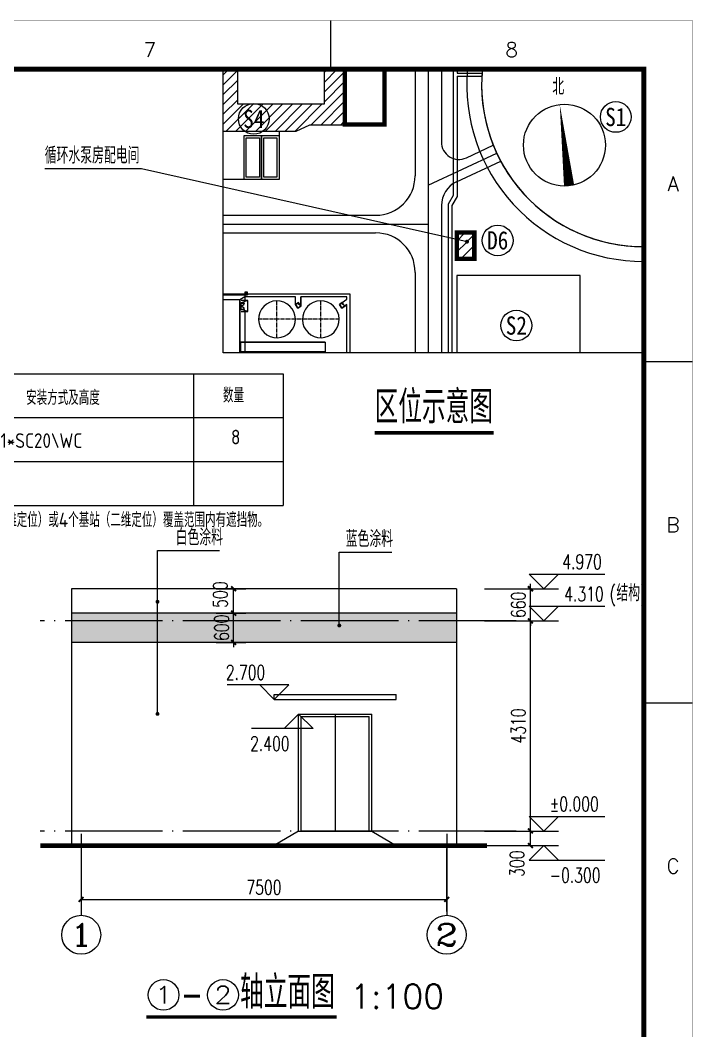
# Model space of a CAD drawing. Header units: millimetres. Extents: x 272502 to 382320, y 153465 to 264763.
# Drawn here: x 332024 to 345826, y 174761 to 195495 of the extents above; entities that cross this region are included whole.
import ezdxf
from ezdxf.enums import TextEntityAlignment as Align

# ---------------------------------------------------------------- set-up
doc = ezdxf.new("R2010")
doc.units = ezdxf.units.MM
doc.header["$LTSCALE"] = 1000
for name, pattern in [('CENTER', [2, 1.25, -0.25, 0.25, -0.25]), ('CENTER2', [1.125, 0.75, -0.125, 0.125, -0.125]), ('DASHDOT', [1, 0.5, -0.25, 0, -0.25]), ('DOTE', [2.42, 2, -0.2, 0.02, -0.2])]:
    doc.linetypes.add(name, pattern=pattern)
doc.layers.get('0').update_dxf_attribs({"color": 8})
doc.layers.get('DEFPOINTS').update_dxf_attribs({"color": 8})
for name, color, linetype in [('-人员定位标注', 4, 'Continuous'), ('ACS_PFG_FL', 8, 'Continuous'), ('AXIS', 8, 'Continuous'), ('AXIS_TEXT', 8, 'Continuous'), ('BM', 8, 'Continuous'), ('DIM_ELEV', 8, 'Continuous'), ('DIM_LEAD', 8, 'Continuous'), ('DIM_SYMB', 8, 'Continuous'), ('DOTE', 8, 'CENTER'), ('G-CH', 8, 'Continuous'), ('PUB_DIM', 8, 'Continuous'), ('PUB_TEXT', 8, 'Continuous'), ('WALL', 8, 'Continuous'), ('Z-本期建构筑物', 8, 'Continuous'), ('填充', 8, 'Continuous'), ('放坡', 8, 'Continuous'), ('铺地', 8, 'Continuous')]:
    doc.layers.add(name, color=color, linetype=linetype)
doc.layers.add('ROAD-CENT', color=8, linetype='CENTER', lineweight=0)
doc.layers.add('road_mr', color=8, linetype='Continuous', lineweight=0)
doc.styles.add('-GBCBIGGBENOR', font='gbenor.shx', dxfattribs={"width": 0.7, "bigfont": 'gbcbig.shx'})
doc.styles.add('_TCH_AXIS', font='COMPLEX', dxfattribs={"bigfont": 'GBCBIG'})
doc.styles.add('_TCH_DIM', font='SIMPLEX', dxfattribs={"bigfont": 'GBCBIG'})
doc.styles.add('_TCH_DIM_T3', font='SIMPLEX', dxfattribs={"width": 0.705882, "bigfont": 'GBCBIG'})
doc.styles.add('_TCH_WINDOW', font='SIMPLEX', dxfattribs={"height": 3.5, "bigfont": 'GBCBIG'})
doc.styles.add('SIMPLEX', font='SIMPLEX.SHX')
doc.styles.get("Standard").update_dxf_attribs({"font": 'txt', "bigfont": 'gbcbig.shx'})
doc.styles.add('黑体', font='')
doc.styles.get('黑体').set_extended_font_data('SimHei')
doc.dimstyles.new('_TCH_ARCH&&100', dxfattribs={"dimtxt": 297.5, "dimasz": 100, "dimexe": 250, "dimexo": 300, "dimgap": 100, "dimtad": 1, "dimdec": 0, "dimzin": 0, "dimdsep": 46, "dimtxsty": '_TCH_DIM_T3', "dimblk": 'ARCHTICK', "dimcen": 0.09, "dimclrt": 7, "dimazin": 2, "dimtfac": 1, "dimtdec": 0, "dimtix": 1, "dimtmove": 2, "dimatfit": 3, "dimfxl": 0, "dimtolj": 1, "dimtzin": 0, "dimarcsym": 0})

# ---------------------------------------------------------------- blocks, each defined once
blk = doc.blocks.new('GEDI_WK_A2')
at = {"color": 3}
for p, q in [((519.75, 410), (519.75, 420)), ((584, 350), (594, 350)), ((584, 280), (594, 280))]:
    blk.add_line(p, q, dxfattribs=at)
for points, const_width in [([(0, 0), (594, 0), (594, 420), (0, 420)], 0.1), ([(25, 10), (584, 10), (584, 410), (25, 410)], 1)]:
    blk.add_lwpolyline(points, close=True, dxfattribs=dict(at, const_width=const_width))
for s, p in [('7', (482.62, 414)), ('8', (556.88, 414))]:
    blk.add_text(s, height=3, dxfattribs=at).set_placement(p, align=Align.MIDDLE)
for s, p in [('A', (590, 385)), ('B', (590, 315)), ('C', (590, 245))]:
    blk.add_text(s, height=3, dxfattribs=at).set_placement(p, align=Align.CENTER)
blk = doc.blocks.new('jzw-bh')
blk.add_circle((0, 0), 1.402)
at = {"style": 'SIMPLEX', "width": 0.8}
blk.add_attdef('JZW', text='', height=1, dxfattribs=at).set_placement((0, 0), align=Align.MIDDLE)
blk = doc.blocks.new('_ArchTick')
at = {"color": 0, "linetype": 'ByBlock', "const_width": 0.4}
blk.add_lwpolyline([(-0.5, -0.5), (0.5, 0.5)], dxfattribs=at)
blk = doc.blocks.new('*D42')
at = {"layer": 'AXIS', "color": 0, "lineweight": -2, "transparency": 16777216}
for p, q in [((333275, 178501), (333275, 177207)), ((340775, 178501), (340775, 177207)), ((333275, 177457), (340775, 177457))]:
    blk.add_line(p, q, dxfattribs=at)
at = {"layer": 'DEFPOINTS', "color": 0, "transparency": 16777216}
for p in [(333275, 178801), (340775, 178801), (340775, 177457)]:
    blk.add_point(p, dxfattribs=at)
at = {"layer": 'AXIS', "color": 0, "lineweight": -2, "transparency": 16777216, "xscale": 100, "yscale": 100, "zscale": 100, "rotation": 180}
blk.add_blockref('_ArchTick', (333275, 177457), dxfattribs=at)
at = {"layer": 'AXIS', "color": 0, "lineweight": -2, "transparency": 16777216, "xscale": 100, "yscale": 100, "zscale": 100}
blk.add_blockref('_ArchTick', (340775, 177457), dxfattribs=at)
at = {"layer": 'AXIS', "color": 7, "transparency": 16777216, "insert": (337025, 177706), "char_height": 297.5, "attachment_point": 5, "style": '_TCH_DIM_T3'}
blk.add_mtext('\\A1;7500', dxfattribs=at)
blk = doc.blocks.new('*D43')
at = {"layer": 'DEFPOINTS', "color": 0, "transparency": 16777216}
for p in [(335743, 183330), (336404, 183330), (335743, 182730)]:
    blk.add_point(p, dxfattribs=at)
at = {"layer": 'PUB_DIM', "color": 0, "lineweight": -2, "transparency": 16777216}
for p, q in [((336043, 183330), (336654, 183330)), ((336404, 183330), (336404, 183430)), ((336404, 182730), (336404, 183330)), ((336043, 182730), (336654, 182730)), ((336404, 182730), (336404, 182630))]:
    blk.add_line(p, q, dxfattribs=at)
at = {"layer": 'PUB_DIM', "color": 0, "lineweight": -2, "transparency": 16777216, "xscale": 100, "yscale": 100, "zscale": 100}
for p, rotation in [((336404, 183330), 270), ((336404, 182730), 90)]:
    blk.add_blockref('_ArchTick', p, dxfattribs=dict(at, rotation=rotation))
at = {"layer": 'PUB_DIM', "color": 7, "transparency": 16777216, "insert": (336156, 183030), "char_height": 297.5, "attachment_point": 5, "rotation": 90, "style": '_TCH_DIM_T3'}
blk.add_mtext('\\A1;600', dxfattribs=at)
blk = doc.blocks.new('*D44')
at = {"layer": 'DEFPOINTS', "color": 0, "transparency": 16777216}
for p in [(335743, 183830), (336404, 183830), (335743, 183330)]:
    blk.add_point(p, dxfattribs=at)
at = {"layer": 'PUB_DIM', "color": 0, "lineweight": -2, "transparency": 16777216}
for p, q in [((336043, 183830), (336654, 183830)), ((336404, 183330), (336404, 183830)), ((336043, 183330), (336654, 183330))]:
    blk.add_line(p, q, dxfattribs=at)
at = {"layer": 'PUB_DIM', "color": 0, "lineweight": -2, "transparency": 16777216, "xscale": 100, "yscale": 100, "zscale": 100}
for p, rotation in [((336404, 183830), 90), ((336404, 183330), 270)]:
    blk.add_blockref('_ArchTick', p, dxfattribs=dict(at, rotation=rotation))
at = {"layer": 'PUB_DIM', "color": 7, "transparency": 16777216, "insert": (336129, 183709), "char_height": 297.5, "attachment_point": 5, "rotation": 90, "style": '_TCH_DIM_T3'}
blk.add_mtext('\\A1;500', dxfattribs=at)
blk = doc.blocks.new('*D45')
at = {"layer": 'DEFPOINTS', "color": 0, "transparency": 16777216}
for p in [(341250, 178860), (342494, 178860), (341250, 178560)]:
    blk.add_point(p, dxfattribs=at)
at = {"layer": 'PUB_DIM', "color": 0, "lineweight": -2, "transparency": 16777216}
for p, q in [((341550, 178860), (342744, 178860)), ((342494, 178560), (342494, 178860)), ((341550, 178560), (342744, 178560))]:
    blk.add_line(p, q, dxfattribs=at)
at = {"layer": 'PUB_DIM', "color": 0, "lineweight": -2, "transparency": 16777216, "xscale": 100, "yscale": 100, "zscale": 100}
for p, rotation in [((342494, 178860), 90), ((342494, 178560), 270)]:
    blk.add_blockref('_ArchTick', p, dxfattribs=dict(at, rotation=rotation))
at = {"layer": 'PUB_DIM', "color": 7, "transparency": 16777216, "insert": (342219, 178190), "char_height": 297.5, "attachment_point": 5, "rotation": 90, "style": '_TCH_DIM_T3'}
blk.add_mtext('\\A1;300', dxfattribs=at)
blk = doc.blocks.new('*D46')
at = {"layer": 'DEFPOINTS', "color": 0, "transparency": 16777216}
for p in [(341250, 183170), (342494, 183170), (341250, 178860)]:
    blk.add_point(p, dxfattribs=at)
at = {"layer": 'PUB_DIM', "color": 0, "lineweight": -2, "transparency": 16777216}
for p, q in [((341550, 183170), (342744, 183170)), ((342494, 178860), (342494, 183170)), ((341550, 178860), (342744, 178860))]:
    blk.add_line(p, q, dxfattribs=at)
at = {"layer": 'PUB_DIM', "color": 0, "lineweight": -2, "transparency": 16777216, "xscale": 100, "yscale": 100, "zscale": 100}
for p, rotation in [((342494, 183170), 90), ((342494, 178860), 270)]:
    blk.add_blockref('_ArchTick', p, dxfattribs=dict(at, rotation=rotation))
at = {"layer": 'PUB_DIM', "color": 7, "transparency": 16777216, "insert": (342245, 181015), "char_height": 297.5, "attachment_point": 5, "rotation": 90, "style": '_TCH_DIM_T3'}
blk.add_mtext('\\A1;4310', dxfattribs=at)
blk = doc.blocks.new('*D47')
at = {"layer": 'DEFPOINTS', "color": 0, "transparency": 16777216}
for p in [(341250, 183830), (342494, 183830), (341250, 183170)]:
    blk.add_point(p, dxfattribs=at)
at = {"layer": 'PUB_DIM', "color": 0, "lineweight": -2, "transparency": 16777216}
for p, q in [((342494, 183830), (342494, 183930)), ((341550, 183830), (342744, 183830)), ((342494, 183170), (342494, 183830)), ((341550, 183170), (342744, 183170)), ((342494, 183170), (342494, 183070))]:
    blk.add_line(p, q, dxfattribs=at)
at = {"layer": 'PUB_DIM', "color": 0, "lineweight": -2, "transparency": 16777216, "xscale": 100, "yscale": 100, "zscale": 100}
for p, rotation in [((342494, 183830), 270), ((342494, 183170), 90)]:
    blk.add_blockref('_ArchTick', p, dxfattribs=dict(at, rotation=rotation))
at = {"layer": 'PUB_DIM', "color": 7, "transparency": 16777216, "insert": (342245, 183500), "char_height": 297.5, "attachment_point": 5, "rotation": 90, "style": '_TCH_DIM_T3'}
blk.add_mtext('\\A1;660', dxfattribs=at)

msp = doc.modelspace()

# ---------------------------------------------------------------- hatches: boundary and pattern name
at = {"layer": 'AXIS_TEXT'}
h = msp.add_hatch(dxfattribs=at)
h.set_pattern_fill('ANSI31', color=256, scale=100, style=0)
h.set_pattern_definition([(45, (-6690.39, 111802), (-112.2532, 112.2532), [])])
h.paths.add_polyline_path([(340982.6, 190999.1), (340982.6, 190598.8), (341342.6, 190598.8), (341342.6, 191138.8), (340982.6, 191138.8), (340982.6, 190999.1), (341173.9, 190956.2, -1), (341213, 190947.4, -1), (341173.9, 190956.2)])
at = {"layer": '填充'}
h = msp.add_hatch(dxfattribs=at)
h.set_pattern_fill('松散材料', color=256, scale=30, style=0)
h.set_pattern_definition([(0, (-14894.81, 87241.17), (28.125, 56.25), [0, -56.25])])
h.paths.add_polyline_path([(333075.4, 183330.1), (333075.4, 182730.1), (340975.4, 182730.1), (340975.4, 183330.1)])
at = {"layer": '铺地'}
h = msp.add_hatch(dxfattribs=at)
h.set_pattern_fill('ANSI31', color=256, scale=45, style=0)
h.set_pattern_definition([(45, (123947.56, 35675.32), (-101.02788, 101.02788), [])])
h.paths.add_polyline_path([(336191.4, 194490.5), (336191.4, 193220.3), (337688.7, 193220.3), (337967.6, 193351.3), (338687.6, 193351.3), (338687.6, 194490.5)])
h.paths.add_polyline_path([(338260.5, 193772.6), (338260.5, 194490.5), (336486.9, 194490.5), (336486.9, 193772.6)], flags=16)

# ---------------------------------------------------------------- linework, layer by layer
at = {"layer": '-人员定位标注'}
for p, q in [((318798.8, 188241.7), (337419.3, 188241.7)), ((335581.3, 188241.7), (335581.3, 185541.7)), ((337419.3, 188241.7), (337419.3, 185541.7)), ((318798.8, 187341.7), (337419.3, 187341.7)), ((318798.8, 186441.7), (337419.3, 186441.7)), ((318798.8, 185541.7), (337419.3, 185541.7))]:
    msp.add_line(p, q, dxfattribs=at)
for p, q in [((336191.4, 189882.2), (336631.1, 189882.2)), ((336191.4, 189858.8), (336631.1, 189858.8)), ((336694.1, 189741.8), (336559.1, 189696.8)), ((336694.1, 189741.8), (336559.1, 189741.8)), ((336631.1, 189912.8), (336674.1, 189902.5)), ((336631.1, 189912.8), (336631.1, 189858.8)), ((336685.1, 189912.8), (336631.1, 189912.8)), ((336631.1, 189858.8), (336685.1, 189858.8)), ((336631.1, 189858.8), (336631.1, 189741.8)), ((336674.1, 189902.5), (336685.1, 189858.8)), ((336685.1, 189858.8), (336685.1, 189912.8)), ((336694.1, 189516.8), (336694.1, 189741.8)), ((336559.1, 189561.8), (336559.1, 189696.8)), ((336694.1, 189516.8), (336559.1, 189561.8)), ((336559.1, 189516.8), (336694.1, 189516.8)), ((336631.1, 189516.8), (336631.1, 188673.4)), ((337237.9, 181660.1), (339737.9, 181660.1)), ((337237.9, 181560.1), (337237.9, 181660.1)), ((339737.9, 181560.1), (339737.9, 181660.1)), ((337237.9, 181560.1), (339737.9, 181560.1)), ((337737.9, 181260.1), (339237.9, 181260.1)), ((337737.9, 178860.1), (337737.9, 181260.1)), ((338487.9, 181260.1), (338487.9, 178860.1)), ((339237.9, 178860.1), (339237.9, 181260.1)), ((337787.9, 178860.1), (337787.9, 181210.1)), ((337787.9, 181210.1), (339187.9, 181210.1)), ((339187.9, 178860.1), (339187.9, 181210.1)), ((337737.9, 178860.1), (337237.9, 178560.1)), ((337737.9, 178860.1), (339237.9, 178860.1)), ((339237.9, 178860.1), (339737.9, 178560.1))]:
    msp.add_line(p, q)
at = {"extrusion": (0, 0, -1)}
for p, q in [((336551, 189696.8), (336616.8, 189696.8)), ((336551, 189696.8), (336551, 189693.4)), ((336551, 189693.4), (336616.8, 189693.4)), ((336551, 189565.2), (336616.8, 189565.2)), ((336551, 189561.8), (336551, 189565.2)), ((336551, 189561.8), (336616.8, 189561.8)), ((336616.8, 189693.4), (336616.8, 189696.8)), ((336616.8, 189565.2), (336616.8, 189561.8))]:
    msp.add_line(p, q, dxfattribs=at)
msp.add_lwpolyline([(338260.5, 194490.5), (338260.5, 193772.6), (336486.9, 193772.6), (336486.9, 194490.5)])
at = {"const_width": 100}
msp.add_lwpolyline([(341602.8, 178560.1), (332435.4, 178560.1)], dxfattribs=at)
at = {"lineweight": 13, "extrusion": (0, 0, -1)}
for centre, start, end in [((-336551, 189695.1), 181.46928, 270), ((-336551, 189563.5), 90, 178.53072)]:
    msp.add_arc(centre, 65.8, start, end, dxfattribs=at)
at = {"layer": 'ACS_PFG_FL'}
for p, q in [((340975.4, 183330.1), (333075.4, 183330.1)), ((340975.4, 182730.1), (333075.4, 182730.1))]:
    msp.add_line(p, q, dxfattribs=at)
msp.add_lwpolyline([(336191.4, 194490.5), (344821.1, 194490.5), (344821.1, 188673.4), (336191.4, 188673.4)], close=True, dxfattribs=at)
at = {"layer": 'AXIS'}
for p, q in [((333275.4, 178800.8), (333275.4, 177130.8)), ((340775.4, 178800.8), (340775.4, 177130.8))]:
    msp.add_line(p, q, dxfattribs=at)
for centre in [(333275.4, 176730.8), (340775.4, 176730.8)]:
    msp.add_circle(centre, 400, dxfattribs=at)
at = {"layer": 'DIM_ELEV'}
for p, q in [((342767.6, 183830.1), (342467.6, 184130.1)), ((342467.6, 184130.1), (344018.3, 184130.1)), ((342767.6, 183830.1), (343067.6, 184130.1)), ((342067.6, 183830.1), (343067.6, 183830.1)), ((342767.6, 183170.1), (342467.6, 183470.1)), ((342467.6, 183470.1), (344018.3, 183470.1)), ((342767.6, 183170.1), (343067.6, 183470.1)), ((342067.6, 183170.1), (343067.6, 183170.1)), ((337537.9, 181860.1), (336271.9, 181860.1)), ((337237.9, 181560.1), (336937.9, 181860.1)), ((337237.9, 181560.1), (337537.9, 181860.1)), ((337737.9, 181260.1), (337437.9, 180960.1)), ((337737.9, 181260.1), (338037.9, 180960.1)), ((338037.9, 180960.1), (336771.9, 180960.1)), ((342767.6, 178860.1), (342467.6, 179160.1)), ((342467.6, 179160.1), (344018.3, 179160.1)), ((342767.6, 178860.1), (343067.6, 179160.1)), ((342067.6, 178860.1), (343067.6, 178860.1)), ((342067.6, 178560.1), (343067.6, 178560.1)), ((342767.6, 178560.1), (342467.6, 178260.1)), ((342767.6, 178560.1), (343067.6, 178260.1)), ((342467.6, 178260.1), (344018.3, 178260.1))]:
    msp.add_line(p, q, dxfattribs=at)
at = {"layer": 'DIM_LEAD'}
for p, q in [((334514.8, 192449.3), (332526.5, 192449.3)), ((341193.4, 190951.8), (334514.8, 192449.3)), ((334841.1, 181263.6), (334841.1, 184615)), ((334841.1, 183562.9), (334841.1, 184615)), ((334841.1, 184615), (336114.5, 184615)), ((338572.3, 183076.4), (338572.3, 184582.2)), ((338572.3, 184582.2), (339648.9, 184582.2))]:
    msp.add_line(p, q, dxfattribs=at)
at = {"layer": 'DIM_LEAD', "const_width": 40}
for points in [[(341213, 190947.4, 1), (341173.9, 190956.2, 1)], [(334841.1, 183542.9, 1), (334841.1, 183582.9, 1)], [(338572.3, 183056.4, 1), (338572.3, 183096.4, 1)], [(334841.1, 181243.6, 1), (334841.1, 181283.6, 1)]]:
    msp.add_lwpolyline(points, format="xyb", close=True, dxfattribs=at)
at = {"layer": 'DIM_SYMB'}
msp.add_lwpolyline([(343287.9, 192098.3, 210, 0, 0), (343095.6, 193767.3, 0, 0, 0)], format="xyseb", dxfattribs=at)
at = {"layer": 'DIM_SYMB', "const_width": 70}
for points in [[(339296.3, 187029.3), (341737.4, 187029.3)], [(334615.2, 175042), (338514.5, 175042)]]:
    msp.add_lwpolyline(points, dxfattribs=at)
at = {"layer": 'DIM_SYMB'}
msp.add_circle((343191.7, 192932.8), 840, dxfattribs=at)
at = {"layer": 'DOTE', "linetype": 'DOTE'}
for p, q in [((342203.8, 183170.1), (332435.4, 183170.1)), ((342203.8, 178860.1), (332435.4, 178860.1))]:
    msp.add_line(p, q, dxfattribs=at)
at = {"layer": 'G-CH'}
for p, q in [((340910.6, 194490.5), (340910.6, 191898.1)), ((340991.6, 194490.5), (340991.6, 194408.3)), ((340991.6, 194408.3), (341502, 194408.3)), ((340991.6, 194345.3), (340991.6, 191875.6)), ((340991.6, 194345.3), (341497.9, 194345.3)), ((340910.6, 191898.1), (340802.6, 191718.1)), ((340991.6, 191875.6), (340883.6, 191695.6)), ((340802.6, 191718.1), (340802.6, 188673.4)), ((340883.6, 191695.6), (340883.6, 188673.4))]:
    msp.add_line(p, q, dxfattribs=at)
at = {"layer": 'PUB_TEXT'}
for centre in [(334965.2, 175497), (336185.2, 175497)]:
    msp.add_circle(centre, 315, dxfattribs=at)
at = {"layer": 'ROAD-CENT', "linetype": 'ByBlock', "ltscale": 10}
msp.add_line((340397.6, 194490.5), (340397.6, 188673.4), dxfattribs=at)
at = {"layer": 'ROAD-CENT', "linetype": 'DASHDOT', "ltscale": 10}
for p, q in [((340397.6, 192108.9), (341803.6, 192764.5)), ((336191.4, 191312.3), (340397.6, 191312.3))]:
    msp.add_line(p, q, dxfattribs=at)
at = {"layer": 'road_mr'}
for p, q in [((340127.6, 194490.5), (340127.6, 192302.3)), ((340667.6, 194490.5), (340667.6, 192998.5)), ((341179.7, 192672.2), (341731.9, 192929.7)), ((340979.3, 192181.6), (341884.1, 192603.5)), ((340667.6, 191692.2), (340667.6, 188673.4)), ((336191.4, 191492.3), (339317.6, 191492.3)), ((336191.4, 191132.3), (339317.6, 191132.3)), ((340127.6, 190322.3), (340127.6, 188673.4))]:
    msp.add_line(p, q, dxfattribs=at)
at = {"layer": 'road_mr', "const_width": 90, "elevation": 1800000.1}
msp.add_lwpolyline([(340982.6, 191138.8), (341342.6, 191138.8), (341342.6, 190598.8), (340982.6, 190598.8), (340982.6, 191138.8)], dxfattribs=at)
at = {"layer": 'road_mr'}
for centre, radius, start, end in [((341027.6, 192998.5), 360, 180, 295), ((339317.6, 192302.3), 810, 270, 0), ((341207.6, 191692.2), 540, 115, 180), ((339317.6, 190322.3), 810, 0, 90)]:
    msp.add_arc(centre, radius, start, end, dxfattribs=at)
at = {"layer": 'WALL'}
for p, q in [((333075.4, 183830.1), (333075.4, 178560.1)), ((340975.4, 183830.1), (333075.4, 183830.1)), ((340975.4, 183830.1), (340975.4, 178560.1))]:
    msp.add_line(p, q, dxfattribs=at)
at = {"layer": 'Z-本期建构筑物'}
for p, q in [((338687.6, 194490.5), (338687.6, 193355.3)), ((339497.6, 194490.5), (339497.6, 193355.3)), ((339497.6, 193355.3), (338687.6, 193355.3)), ((336617.6, 193130.3), (336977.6, 193130.3)), ((336617.6, 192230.3), (336617.6, 193130.3)), ((336617.6, 193130.3), (336977.6, 193130.3)), ((336662.6, 192275.3), (336662.6, 193085.3)), ((336662.6, 193085.3), (336932.6, 193085.3)), ((336662.6, 193085.3), (336932.6, 193085.3)), ((336662.6, 193085.3), (336932.6, 193085.3)), ((336662.6, 192275.3), (336662.6, 193085.3)), ((336932.6, 193085.3), (336932.6, 192275.3)), ((336932.6, 193085.3), (336932.6, 192275.3)), ((336977.6, 193130.3), (336977.6, 192230.3)), ((336977.6, 192230.3), (336977.6, 193130.3)), ((336977.6, 193130.3), (337337.6, 193130.3)), ((337022.6, 193085.3), (337292.6, 193085.3)), ((337022.6, 192275.3), (337022.6, 193085.3)), ((337292.6, 193085.3), (337292.6, 192275.3)), ((337337.6, 193130.3), (337337.6, 192230.3)), ((336977.6, 192230.3), (336617.6, 192230.3)), ((336932.6, 192275.3), (336662.6, 192275.3)), ((336932.6, 192275.3), (336662.6, 192275.3)), ((337337.6, 192230.3), (336977.6, 192230.3)), ((337292.6, 192275.3), (337022.6, 192275.3)), ((343514.3, 190256.8), (340982.6, 190256.8)), ((340982.6, 190256.8), (340982.6, 188673.4)), ((343514.3, 188673.4), (343514.3, 190256.8)), ((336527.6, 189755.3), (336191.4, 189755.3)), ((336527.6, 188673.4), (336527.6, 189755.3)), ((338282.5, 188891.3), (336550, 188891.3)), ((338282.5, 188891.3), (338282.5, 188693.3)), ((338282.5, 188693.3), (336550.1, 188693.3))]:
    msp.add_line(p, q, dxfattribs=at)
at = {"layer": 'Z-本期建构筑物', "color": 7}
for p, q in [((336631.1, 189818.3), (336527.6, 189755.3)), ((336527.6, 189755.3), (336527.6, 188673.4)), ((337672.6, 189818.3), (336631.1, 189818.3)), ((337672.6, 189663.4), (337672.6, 189818.3)), ((338723.6, 189818.3), (337783.2, 189818.3)), ((337783.2, 189818.3), (337783.2, 189631)), ((338572.6, 189663.4), (338723.6, 189769.1)), ((338723.6, 189769.1), (338723.6, 189818.3)), ((337724.2, 189589.7), (337672.6, 189663.4)), ((337783.2, 189631), (337724.2, 189589.7)), ((338624.2, 189589.7), (338572.6, 189663.4)), ((338723.6, 189659.3), (338624.2, 189589.7)), ((338723.6, 188663.5), (338723.6, 189659.3)), ((336548.8, 188673.4), (336550, 188891.3)), ((336550, 188891.3), (338282.5, 188891.3)), ((338282.5, 188891.3), (338282.5, 188693.3)), ((338282.5, 188693.3), (336527.6, 188693.3)), ((336527.6, 188693.3), (336527.6, 188673.4))]:
    msp.add_line(p, q, dxfattribs=at)
at = {"layer": 'Z-本期建构筑物', "ltscale": 100}
for p, q in [((338795.6, 189872.3), (336631.1, 189872.3)), ((337672.6, 189818.3), (336631.1, 189818.3)), ((337672.6, 189663.4), (337672.6, 189818.3)), ((338723.6, 189818.3), (337783.2, 189818.3)), ((337783.2, 189631), (337783.2, 189818.3)), ((338631.6, 189704.7), (338723.6, 189769.1)), ((338723.6, 189769.1), (338723.6, 189818.3)), ((338795.6, 188673.4), (338795.6, 189872.3)), ((337672.6, 189663.4), (337731.6, 189704.7)), ((337731.6, 189704.7), (337672.6, 189663.4)), ((337722.2, 189681.2), (337672.6, 189663.4)), ((337672.6, 189663.4), (337724.2, 189589.7)), ((337722.2, 189681.2), (337783.2, 189631)), ((337724.1, 189590), (337783.2, 189631)), ((337783.2, 189631), (337731.6, 189704.7)), ((338572.6, 189663.4), (338631.6, 189704.7)), ((338631.6, 189704.7), (338572.6, 189663.4)), ((338622.2, 189681.2), (338572.6, 189663.4)), ((338572.6, 189663.4), (338624.2, 189589.7)), ((338622.2, 189681.2), (338683.2, 189631)), ((338624.2, 189589.7), (338683.2, 189631)), ((338683.2, 189631), (338631.6, 189704.7)), ((338683.2, 189631), (338723.6, 189659.3)), ((338723.6, 188663.5), (338723.6, 189659.3))]:
    msp.add_line(p, q, dxfattribs=at)
at = {"layer": 'Z-本期建构筑物', "color": 7, "linetype": 'CENTER2', "ltscale": 0.1}
for p, q in [((337292.6, 188981.3), (337292.6, 189737.3)), ((338192.6, 188981.3), (338192.6, 189737.3)), ((338570.6, 189359.4), (336914.6, 189359.3))]:
    msp.add_line(p, q, dxfattribs=at)
at = {"layer": 'Z-本期建构筑物', "const_width": 90}
msp.add_lwpolyline([(339497.6, 194490.5), (339497.6, 193355.3), (338687.6, 193355.3), (338687.6, 194490.5)], dxfattribs=at)
at = {"layer": 'Z-本期建构筑物', "ltscale": 10}
msp.add_arc((344807.6, 194165.3), 3617.9, 174.84369, 270.21409, dxfattribs=at)
at = {"layer": 'Z-本期建构筑物'}
for centre, radius, start, end in [((344807.6, 194165.3), 3314.5, 174.37026, 180), ((344807.6, 194165.3), 3314.5, 174.37026, 269.99997), ((344807.6, 194165.3), 3314.5, 180, 270.23377), ((337292.6, 189359.3), 378, 80, 260), ((337292.6, 189359.3), 378, 260, 80), ((338192.6, 189359.3), 378, 80, 260), ((338192.6, 189359.3), 378, 260, 80)]:
    msp.add_arc(centre, radius, start, end, dxfattribs=at)
at = {"layer": '放坡'}
msp.add_arc((344807.6, 194165.3), 3314.5, 174.37026, 270.23377, dxfattribs=at)
at = {"layer": '铺地'}
for p, q in [((337337.6, 193220.3), (337337.6, 192230.3)), ((337337.6, 192230.3), (336191.4, 192230.3))]:
    msp.add_line(p, q, dxfattribs=at)
msp.add_lwpolyline([(336191.4, 193220.3), (337688.7, 193220.3), (337967.6, 193351.3), (338687.6, 193351.3), (338687.6, 194490.5)], dxfattribs=at)

# ---------------------------------------------------------------- block references
at = {"xscale": 100, "yscale": 100, "zscale": 100}
msp.add_blockref('GEDI_WK_A2', (286421.1, 153490.5), dxfattribs=at)
at = {"layer": 'BM'}
ref = msp.add_blockref('jzw-bh', (336816.4, 193471.3), dxfattribs=dict(at, xscale=225.0000000000623, yscale=225.0000000000623, zscale=225.0000000000623, rotation=359.9999573616826))
ref.add_attrib('JZW', 'S4', dxfattribs={"layer": '0', "height": 375, "style": '黑体', "width": 0.85}).set_placement((336816.4, 193471.3), align=Align.MIDDLE)
ref = msp.add_blockref('jzw-bh', (344245.5, 193510.9), dxfattribs=dict(at, xscale=225.0000000000623, yscale=225.0000000000623, zscale=225.0000000000623, rotation=359.9999573616826))
ref.add_attrib('JZW', 'S1', dxfattribs={"layer": '0', "height": 375, "style": '黑体', "width": 0.85}).set_placement((344245.5, 193510.9), align=Align.MIDDLE)
ref = msp.add_blockref('jzw-bh', (341822.3, 190976.3), dxfattribs=dict(at, xscale=225.0000000000623, yscale=225.0000000000623, zscale=225.0000000000623, rotation=359.9999573616826))
ref.add_attrib('JZW', 'D6', dxfattribs={"layer": '0', "height": 375, "style": '黑体', "width": 0.85}).set_placement((341822.3, 190976.3), align=Align.MIDDLE)
ref = msp.add_blockref('jzw-bh', (342205, 189231.3), dxfattribs=dict(at, xscale=225.0000000000623, yscale=225.0000000000623, zscale=225.0000000000623, rotation=359.9999573616826))
ref.add_attrib('JZW', 'S2', dxfattribs={"layer": '0', "height": 375, "style": '黑体', "width": 0.85}).set_placement((342205, 189231.3), align=Align.MIDDLE)

# ---------------------------------------------------------------- texts
at = {"layer": '-人员定位标注', "style": '-GBCBIGGBENOR'}
for s, p in [('安装方式及高度', (332145.1, 187601.7)), ('数量', (336185.3, 187651.1)), ('8', (336350, 186793.1)), ('1*SC20\\WC', (331618.9, 186719.9)), ('说明：各定位基站安装高度原则上为2.5~4米，建议采用壁装，个别安装高度根据现场实际情况进行调整，尽量避免在每2个基站（一维定位）或4个基站（二维定位）覆盖范围内有遮挡物。', (318879.2, 185093.8))]:
    msp.add_text(s, height=300, dxfattribs=at).set_placement(p)
at = {"layer": 'AXIS_TEXT', "style": '_TCH_AXIS'}
for s, width, p, p2 in [('1', 2.333333, (333049.1, 176504.5), (333501.7, 176504.5)), ('2', 1.5, (340549.1, 176504.5), (341001.7, 176504.5))]:
    msp.add_text(s, height=452.5, dxfattribs=dict(at, width=width)).set_placement(p, p2, align=Align.FIT)
at = {"layer": 'PUB_TEXT'}
for s, height, style, p in [('北', 337.6, '_TCH_DIM', (342943.8, 193962.1)), ('循环水泵房配电间', 337.59, '_TCH_DIM', (332526.5, 192554.3)), ('白色涂料', 337.59, '_TCH_DIM', (335213.4, 184720)), ('蓝色涂料', 337.59, '_TCH_DIM', (338703.1, 184687.2)), ('结构', 337.59, '_TCH_DIM', (344258.3, 183575.1)), ('轴立面图', 675.18, '_TCH_WINDOW', (336535.2, 175217))]:
    msp.add_text(s, height=height, dxfattribs=dict(at, style=style)).set_placement(p)
for s, height, p in [('区位示意图', 675.18, (339296.3, 187221.4)), ('1:100', 500, (338794.5, 175217))]:
    msp.add_text(s, height=height, dxfattribs=at).set_placement(p)
at = {"layer": 'PUB_TEXT', "width": 0.705882}
for s, height, style, p in [('4.970', 297.5, '_TCH_DIM', (343148.3, 184235.1)), ('(', 297.5, '_TCH_DIM', (344118.3, 183575.1)), (')', 297.5, '_TCH_DIM', (344749.8, 183575.1)), ('4.310', 297.5, '_TCH_DIM', (343188.3, 183575.1)), ('2.700', 297.5, '_TCH_DIM', (336241.9, 181965.1)), ('2.400', 297.5, '_TCH_DIM', (336741.9, 180505.1)), ('%%P0.000', 297.5, '_TCH_DIM', (342888.3, 179265.1)), ('-0.300', 297.5, '_TCH_DIM', (342888.3, 177805.1)), ('-', 595, '_TCH_WINDOW', (335315.2, 175217))]:
    msp.add_text(s, height=height, dxfattribs=dict(at, style=style)).set_placement(p)
at = {"layer": 'PUB_TEXT', "style": '_TCH_WINDOW'}
for s, width, p, p2 in [('1', 4.2, (334787, 175318.8), (335143.4, 175318.8)), ('2', 1.5, (336007, 175318.8), (336363.4, 175318.8))]:
    msp.add_text(s, height=356.4, dxfattribs=dict(at, width=width)).set_placement(p, p2, align=Align.FIT)

# ---------------------------------------------------------------- dimensions: what is measured, and where the dimension line sits
at = {"layer": 'AXIS'}
dim = msp.add_aligned_dim(p1=(333275.4, 178800.8), p2=(340775.4, 178800.8), distance=-1343.7, text='7500', dimstyle='_TCH_ARCH&&100', dxfattribs=at)
dim.commit()
dim.dimension.update_dxf_attribs({"geometry": '*D42', "text_midpoint": (337025.4, 177705.9)})
at = {"layer": 'PUB_DIM'}
for base, p1, p2, text, picture, middle in [((336404.4, 183830.1), (335742.8, 183330.1), (335742.8, 183830.1), '500', '*D44', (336129.4, 183709.4)), ((342493.6, 178860.1), (341249.5, 178560.1), (341249.5, 178860.1), '300', '*D45', (342218.6, 178190.1))]:
    dim = msp.add_linear_dim(base=base, p1=p1, p2=p2, angle=90, text=text, dimstyle='_TCH_ARCH&&100', dxfattribs=at)
    dim.commit()
    dim.dimension.update_dxf_attribs({"geometry": picture, "text_midpoint": middle, "dimtype": 129})
for p1, p2, distance, text, picture, middle in [((341249.5, 183170.1), (341249.5, 183830.1), -1244, '660', '*D47', (342244.8, 183500.1)), ((335742.8, 182730.1), (335742.8, 183330.1), -661.6, '600', '*D43', (336155.7, 183030.1)), ((341249.5, 178860.1), (341249.5, 183170.1), -1244, '4310', '*D46', (342244.8, 181015.1))]:
    dim = msp.add_aligned_dim(p1=p1, p2=p2, distance=distance, text=text, dimstyle='_TCH_ARCH&&100', dxfattribs=at)
    dim.commit()
    dim.dimension.update_dxf_attribs({"geometry": picture, "text_midpoint": middle})

doc.saveas('drawing.dxf')
